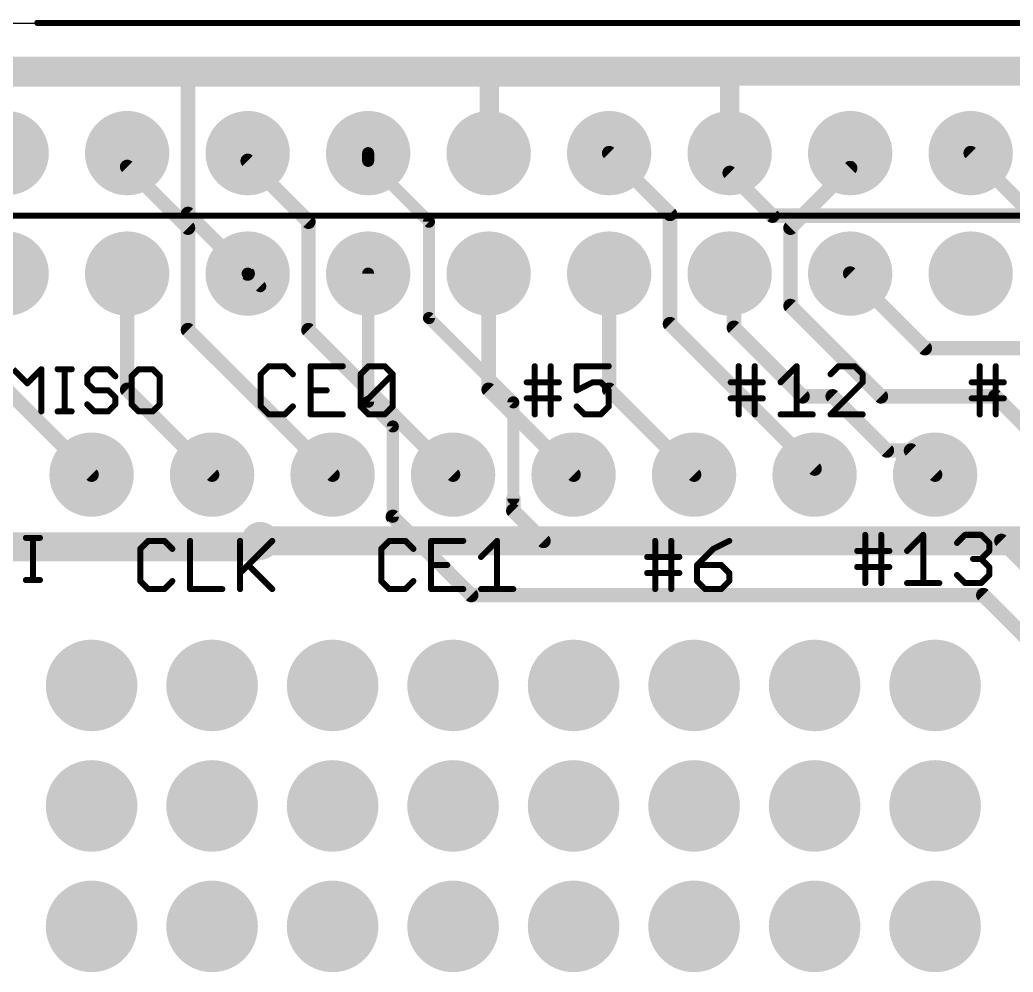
# Model space of a CAD drawing. Extents: x -5.3 to 82.2, y -21.4 to 68.5.
# Drawn here: x 34.05 to 54.98, y 35.23 to 55.31 of the extents above; entities that cross this region are included whole.
import ezdxf

# ---------------------------------------------------------------- set-up
doc = ezdxf.new("R2010")
doc.units = 0
for name, color, linetype in [('1', 12, 'CONTINUOUS'), ('16', 132, 'CONTINUOUS'), ('17', 110, 'CONTINUOUS'), ('18', 110, 'CONTINUOUS'), ('20', 40, 'CONTINUOUS'), ('21', 40, 'CONTINUOUS'), ('29', 253, 'CONTINUOUS'), ('47', 253, 'CONTINUOUS')]:
    doc.layers.add(name, color=color, linetype=linetype)

# ---------------------------------------------------------------- blocks, each defined once
blk = doc.blocks.new('ROUNDP')
at = {"const_width": 0.5}
blk.add_lwpolyline([(0, -0.25, 1), (0, 0.25, 1), (0, -0.25)], format="xyb", dxfattribs=at)
blk = doc.blocks.new('ROUNDV')
at = {"const_width": 0.5}
blk.add_lwpolyline([(0, -0.25, 1), (0, 0.25, 1), (0, -0.25)], format="xyb", dxfattribs=at)

msp = doc.modelspace()

# ---------------------------------------------------------------- linework, layer by layer
at = {"layer": '1'}
for points, const_width in [([(12.639, 54.229), (57.404, 54.229)], 0.6096), ([(36.31, 52.209), (36.31, 52.5)], 0.3048), ([(41.39, 52.336), (41.39, 52.5)], 0.254), ([(49.01, 52.5), (49.01, 52.082)], 0.3048), ([(37.592, 50.927), (36.31, 52.209)], 0.3048), ([(42.672, 51.054), (41.39, 52.336)], 0.254), ([(49.01, 52.082), (49.911, 51.181)], 0.3048), ([(49.911, 51.181), (55.409, 51.181)], 0.3048), ([(42.672, 49.022), (42.672, 51.054)], 0.254), ([(37.592, 48.768), (37.592, 50.927)], 0.3048), ([(36.31, 47.51), (36.31, 49.96)], 0.3048), ([(41.39, 47.256), (41.39, 49.96)], 0.254), ([(44.45, 47.244), (42.672, 49.022)], 0.254), ([(40.64, 45.72), (37.592, 48.768)], 0.3048), ([(35.56, 45.72), (33.77, 47.51)], 0.3048), ([(38.1, 45.72), (36.31, 47.51)], 0.3048), ([(41.91, 46.736), (41.39, 47.256)], 0.254), ([(44.45, 45.212), (44.45, 47.244)], 0.254), ([(41.91, 44.831), (41.91, 46.736)], 0.254), ([(44.45, 44.958), (44.45, 45.212)], 0.3048), ([(45.085, 44.323), (44.45, 44.958)], 0.3048), ([(43.561, 43.18), (41.91, 44.831)], 0.3048), ([(38.989, 44.196), (39.116, 44.323)], 0.6096), ([(38.989, 44.196), (29.21, 44.196)], 0.6096), ([(54.737, 44.323), (45.085, 44.323)], 0.3048), ([(56.642, 42.418), (54.737, 44.323)], 0.3048), ([(54.356, 43.18), (43.561, 43.18)], 0.3048), ([(56.007, 41.529), (54.356, 43.18)], 0.3048)]:
    msp.add_lwpolyline(points, dxfattribs=dict(at, const_width=const_width))
for points, const_width in [([(36.3862, 52.5, 1), (36.2338, 52.5)], 0.1524), ([(41.4535, 52.5, 1), (41.3265, 52.5)], 0.127), ([(49.0862, 52.5, 1), (48.9338, 52.5)], 0.1524), ([(36.3639, 52.2629, 1), (36.2561, 52.1551)], 0.1524), ([(41.4349, 52.3809, 1), (41.3451, 52.2911)], 0.127), ([(41.3265, 52.336, 1), (41.4535, 52.336)], 0.127), ([(36.2338, 52.209, 1), (36.3862, 52.209)], 0.1524), ([(49.0639, 52.1359, 1), (48.9561, 52.0281)], 0.1524), ([(48.9338, 52.082, 1), (49.0862, 52.082)], 0.1524), ([(49.911, 51.2572, 1), (49.911, 51.1048)], 0.1524), ([(49.8571, 51.1271, 1), (49.9649, 51.2349)], 0.1524), ([(42.7355, 51.054, 1), (42.6085, 51.054)], 0.127), ([(42.6271, 51.0091, 1), (42.7169, 51.0989)], 0.127), ([(37.6682, 50.927, 1), (37.5158, 50.927)], 0.1524), ([(37.5381, 50.8731, 1), (37.6459, 50.9809)], 0.1524), ([(36.3862, 49.96, 1), (36.2338, 49.96)], 0.1524), ([(41.4535, 49.96, 1), (41.3265, 49.96)], 0.127), ([(42.7169, 49.0669, 1), (42.6271, 48.9771)], 0.127), ([(42.6085, 49.022, 1), (42.7355, 49.022)], 0.127), ([(37.6459, 48.8219, 1), (37.5381, 48.7141)], 0.1524), ([(37.5158, 48.768, 1), (37.6682, 48.768)], 0.1524), ([(36.3639, 47.5639, 1), (36.2561, 47.4561)], 0.1524), ([(36.2338, 47.51, 1), (36.3862, 47.51)], 0.1524), ([(41.4349, 47.3009, 1), (41.3451, 47.2111)], 0.127), ([(41.3265, 47.256, 1), (41.4535, 47.256)], 0.127), ([(44.5135, 47.244, 1), (44.3865, 47.244)], 0.127), ([(44.4051, 47.1991, 1), (44.4949, 47.2889)], 0.127), ([(41.9735, 46.736, 1), (41.8465, 46.736)], 0.127), ([(41.8651, 46.6911, 1), (41.9549, 46.7809)], 0.127), ([(35.5061, 45.6661, 1), (35.6139, 45.7739)], 0.1524), ([(38.0461, 45.6661, 1), (38.1539, 45.7739)], 0.1524), ([(40.5861, 45.6661, 1), (40.6939, 45.7739)], 0.1524), ([(44.5262, 45.212, 1), (44.3738, 45.212)], 0.1524), ([(44.3865, 45.212, 1), (44.5135, 45.212)], 0.127), ([(44.5039, 45.0119, 1), (44.3961, 44.9041)], 0.1524), ([(44.3738, 44.958, 1), (44.5262, 44.958)], 0.1524), ([(41.9639, 44.8849, 1), (41.8561, 44.7771)], 0.1524), ([(41.8465, 44.831, 1), (41.9735, 44.831)], 0.127), ([(39.2238, 44.2152, 1), (39.0082, 44.4308)], 0.3048), ([(38.8812, 44.3038, 1), (39.0968, 44.0882)], 0.3048), ([(38.989, 44.0436, 1), (38.989, 44.3484)], 0.3048), ([(45.085, 44.3992, 1), (45.085, 44.2468)], 0.1524), ([(45.0311, 44.2691, 1), (45.1389, 44.3769)], 0.1524), ([(54.7909, 44.3769, 1), (54.6831, 44.2691)], 0.1524), ([(54.737, 44.2468, 1), (54.737, 44.3992)], 0.1524), ([(43.561, 43.2562, 1), (43.561, 43.1038)], 0.1524), ([(43.5071, 43.1261, 1), (43.6149, 43.2339)], 0.1524), ([(54.4099, 43.2339, 1), (54.3021, 43.1261)], 0.1524), ([(54.356, 43.1038, 1), (54.356, 43.2562)], 0.1524)]:
    msp.add_lwpolyline(points, format="xyb", dxfattribs=dict(at, const_width=const_width))
at = {"layer": '16'}
for points, const_width in [([(31.23, 54.102), (37.592, 54.102)], 0.4064), ([(37.592, 54.102), (43.942, 54.102)], 0.4064), ([(37.592, 51.218), (37.592, 54.102)], 0.3048), ([(49.01, 54.102), (43.942, 54.102)], 0.4064), ([(43.942, 54.102), (43.942, 52.5)], 0.4064), ([(49.01, 52.5), (49.01, 54.102)], 0.4064), ([(38.85, 52.5), (38.85, 52.336)], 0.3048), ([(43.942, 52.5), (43.93, 52.5)], 0.4064), ([(46.47, 52.5), (47.752, 51.218)], 0.3048), ([(51.55, 52.5), (51.55, 52.185)], 0.3048), ([(54.09, 52.5), (55.409, 51.181)], 0.3048), ([(38.85, 52.336), (40.132, 51.054)], 0.3048), ([(51.55, 52.185), (50.292, 50.927)], 0.3048), ([(38.85, 49.96), (37.592, 51.218)], 0.3048), ([(47.752, 51.218), (47.752, 48.895)], 0.3048), ([(40.132, 51.054), (40.132, 48.768)], 0.3048), ([(50.292, 50.927), (50.292, 49.276)], 0.3048), ([(38.85, 49.96), (39.116, 49.694)], 0.254), ([(43.93, 49.96), (43.93, 47.51)], 0.3048), ([(46.47, 49.96), (46.47, 47.51)], 0.3048), ([(49.01, 49.96), (49.1, 49.96)], 0.3048), ([(49.1, 49.96), (49.1, 48.817)], 0.3048), ([(51.55, 49.96), (53.123, 48.387)], 0.3048), ([(50.292, 49.276), (52.197, 47.371)], 0.3048), ([(47.752, 48.895), (50.8, 45.847)], 0.3048), ([(40.132, 48.768), (43.18, 45.72)], 0.3048), ([(49.1, 48.817), (50.546, 47.371)], 0.3048), ([(53.123, 48.387), (55.753, 48.387)], 0.3048), ([(43.93, 47.51), (45.72, 45.72)], 0.3048), ([(46.47, 47.51), (48.26, 45.72)], 0.3048), ([(50.546, 47.371), (51.181, 47.371)], 0.3048), ([(51.181, 47.371), (52.324, 46.228)], 0.3048), ([(52.197, 47.371), (54.61, 47.371)], 0.3048), ([(54.61, 47.371), (55.88, 46.101)], 0.3048), ([(52.324, 46.228), (52.832, 46.228)], 0.3048), ([(52.832, 46.228), (53.34, 45.72)], 0.3048), ([(50.8, 45.847), (50.8, 45.72)], 0.3048), ([(39.116, 44.323), (57.277, 44.323)], 0.6096)]:
    msp.add_lwpolyline(points, dxfattribs=dict(at, const_width=const_width))
for points, const_width in [([(37.592, 54.2036, 1), (37.592, 54.0004)], 0.2032), ([(37.6682, 54.102, 1), (37.5158, 54.102)], 0.1524), ([(37.592, 54.0004, 1), (37.592, 54.2036)], 0.2032), ([(43.942, 54.2036, 1), (43.942, 54.0004)], 0.2032), ([(44.0436, 54.102, 1), (43.8404, 54.102)], 0.2032), ([(43.942, 54.0004, 1), (43.942, 54.2036)], 0.2032), ([(49.1116, 54.102, 1), (48.9084, 54.102)], 0.2032), ([(49.01, 54.0004, 1), (49.01, 54.2036)], 0.2032), ([(38.9262, 52.5, 1), (38.7738, 52.5)], 0.1524), ([(43.93, 52.6016, 1), (43.93, 52.3984)], 0.2032), ([(43.8404, 52.5, 1), (44.0436, 52.5)], 0.2032), ([(43.942, 52.3984, 1), (43.942, 52.6016)], 0.2032), ([(46.5239, 52.5539, 1), (46.4161, 52.4461)], 0.1524), ([(48.9084, 52.5, 1), (49.1116, 52.5)], 0.2032), ([(51.6262, 52.5, 1), (51.4738, 52.5)], 0.1524), ([(54.1439, 52.5539, 1), (54.0361, 52.4461)], 0.1524), ([(38.9039, 52.3899, 1), (38.7961, 52.2821)], 0.1524), ([(38.7738, 52.336, 1), (38.9262, 52.336)], 0.1524), ([(51.4738, 52.185, 1), (51.6262, 52.185)], 0.1524), ([(51.6039, 52.1311, 1), (51.4961, 52.2389)], 0.1524), ([(37.6459, 51.2719, 1), (37.5381, 51.1641)], 0.1524), ([(47.8282, 51.218, 1), (47.6758, 51.218)], 0.1524), ([(47.6981, 51.1641, 1), (47.8059, 51.2719)], 0.1524), ([(37.5158, 51.218, 1), (37.6682, 51.218)], 0.1524), ([(40.2082, 51.054, 1), (40.0558, 51.054)], 0.1524), ([(40.0781, 51.0001, 1), (40.1859, 51.1079)], 0.1524), ([(50.3682, 50.927, 1), (50.2158, 50.927)], 0.1524), ([(50.2381, 50.9809, 1), (50.3459, 50.8731)], 0.1524), ([(38.7961, 49.9061, 1), (38.9039, 50.0139)], 0.1524), ([(38.8949, 50.0049, 1), (38.8051, 49.9151)], 0.127), ([(44.0062, 49.96, 1), (43.8538, 49.96)], 0.1524), ([(46.5462, 49.96, 1), (46.3938, 49.96)], 0.1524), ([(49.01, 50.0362, 1), (49.01, 49.8838)], 0.1524), ([(49.1762, 49.96, 1), (49.0238, 49.96)], 0.1524), ([(49.1, 49.8838, 1), (49.1, 50.0362)], 0.1524), ([(51.6039, 50.0139, 1), (51.4961, 49.9061)], 0.1524), ([(39.0711, 49.6491, 1), (39.1609, 49.7389)], 0.127), ([(50.3459, 49.3299, 1), (50.2381, 49.2221)], 0.1524), ([(50.2158, 49.276, 1), (50.3682, 49.276)], 0.1524), ([(47.8059, 48.9489, 1), (47.6981, 48.8411)], 0.1524), ([(40.1859, 48.8219, 1), (40.0781, 48.7141)], 0.1524), ([(40.0558, 48.768, 1), (40.2082, 48.768)], 0.1524), ([(47.6758, 48.895, 1), (47.8282, 48.895)], 0.1524), ([(49.1539, 48.8709, 1), (49.0461, 48.7631)], 0.1524), ([(49.0238, 48.817, 1), (49.1762, 48.817)], 0.1524), ([(53.123, 48.4632, 1), (53.123, 48.3108)], 0.1524), ([(53.0691, 48.3331, 1), (53.1769, 48.4409)], 0.1524), ([(43.9839, 47.5639, 1), (43.8761, 47.4561)], 0.1524), ([(43.8538, 47.51, 1), (44.0062, 47.51)], 0.1524), ([(46.5239, 47.5639, 1), (46.4161, 47.4561)], 0.1524), ([(46.3938, 47.51, 1), (46.5462, 47.51)], 0.1524), ([(50.546, 47.4472, 1), (50.546, 47.2948)], 0.1524), ([(50.4921, 47.3171, 1), (50.5999, 47.4249)], 0.1524), ([(51.2349, 47.4249, 1), (51.1271, 47.3171)], 0.1524), ([(51.181, 47.2948, 1), (51.181, 47.4472)], 0.1524), ([(52.197, 47.4472, 1), (52.197, 47.2948)], 0.1524), ([(52.1431, 47.3171, 1), (52.2509, 47.4249)], 0.1524), ([(54.6639, 47.4249, 1), (54.5561, 47.3171)], 0.1524), ([(54.61, 47.2948, 1), (54.61, 47.4472)], 0.1524), ([(52.324, 46.3042, 1), (52.324, 46.1518)], 0.1524), ([(52.2701, 46.1741, 1), (52.3779, 46.2819)], 0.1524), ([(52.8859, 46.2819, 1), (52.7781, 46.1741)], 0.1524), ([(52.832, 46.1518, 1), (52.832, 46.3042)], 0.1524), ([(50.8762, 45.847, 1), (50.7238, 45.847)], 0.1524), ([(50.7461, 45.7931, 1), (50.8539, 45.9009)], 0.1524), ([(43.1261, 45.6661, 1), (43.2339, 45.7739)], 0.1524), ([(45.6661, 45.6661, 1), (45.7739, 45.7739)], 0.1524), ([(48.2061, 45.6661, 1), (48.3139, 45.7739)], 0.1524), ([(50.7238, 45.72, 1), (50.8762, 45.72)], 0.1524), ([(53.2861, 45.6661, 1), (53.3939, 45.7739)], 0.1524), ([(39.116, 44.4754, 1), (39.116, 44.1706)], 0.3048)]:
    msp.add_lwpolyline(points, format="xyb", dxfattribs=dict(at, const_width=const_width))
at = {"layer": '20'}
msp.add_line((62, 55.23), (3, 55.23), dxfattribs=at)
at = {"layer": '21', "const_width": 0.127}
for points in [[(33.9084, 47.9433), (34.205, 47.6467)], [(34.205, 47.6467), (34.5016, 47.9433)], [(34.5016, 47.9433), (34.5016, 47.0535)], [(34.8439, 47.9433), (35.1405, 47.9433)], [(34.9922, 47.0535), (34.9922, 47.9433)], [(35.6159, 47.9433), (35.4676, 47.795)], [(35.9125, 47.9433), (35.6159, 47.9433)], [(36.0607, 47.795), (35.9125, 47.9433)], [(36.5514, 47.9433), (36.4031, 47.795)], [(36.848, 47.9433), (36.5514, 47.9433)], [(36.9963, 47.795), (36.848, 47.9433)], [(39.2943, 48.0069), (39.1248, 47.8374)], [(39.6332, 48.0069), (39.2943, 48.0069)], [(39.8027, 47.8374), (39.6332, 48.0069)], [(40.8552, 48.0069), (40.1773, 48.0069)], [(40.1773, 48.0069), (40.1773, 46.99)], [(41.2297, 47.8374), (41.3992, 48.0069)], [(41.3992, 48.0069), (41.7382, 48.0069)], [(41.7382, 48.0069), (41.9076, 47.8374)], [(44.9005, 46.99), (44.9005, 48.0069)], [(45.2395, 48.0069), (45.2395, 46.99)], [(46.4614, 48.0069), (45.7835, 48.0069)], [(45.7835, 48.0069), (45.7835, 47.4984)], [(49.2003, 46.99), (49.2003, 48.0069)], [(49.5392, 48.0069), (49.5392, 46.99)], [(50.0833, 47.6679), (50.4222, 48.0069)], [(50.4222, 48.0069), (50.4222, 46.99)], [(51.3052, 48.0069), (51.1357, 47.8374)], [(51.6442, 48.0069), (51.3052, 48.0069)], [(51.8136, 47.8374), (51.6442, 48.0069)], [(54.2803, 46.99), (54.2803, 48.0069)], [(54.6192, 48.0069), (54.6192, 46.99)], [(35.4676, 47.795), (35.4676, 47.6467)], [(36.4031, 47.795), (36.4031, 47.2018)], [(36.9963, 47.2018), (36.9963, 47.795)], [(39.1248, 47.8374), (39.1248, 47.1595)], [(41.2297, 47.1595), (41.2297, 47.8374)], [(41.2297, 47.1595), (41.9076, 47.8374)], [(41.9076, 47.8374), (41.9076, 47.1595)], [(51.8136, 47.6679), (51.8136, 47.8374)], [(35.4676, 47.6467), (35.6159, 47.4984)], [(35.6159, 47.4984), (35.9125, 47.4984)], [(35.9125, 47.4984), (36.0607, 47.3501)], [(40.1773, 47.4984), (40.5162, 47.4984)], [(44.731, 47.6679), (45.2395, 47.6679)], [(45.2395, 47.6679), (45.409, 47.6679)], [(45.7835, 47.4984), (46.1225, 47.6679)], [(46.1225, 47.6679), (46.2919, 47.6679)], [(46.2919, 47.6679), (46.4614, 47.4984)], [(46.4614, 47.4984), (46.4614, 47.1595)], [(49.0308, 47.6679), (49.5392, 47.6679)], [(49.5392, 47.6679), (49.7087, 47.6679)], [(51.1357, 46.99), (51.8136, 47.6679)], [(54.1108, 47.6679), (54.6192, 47.6679)], [(54.6192, 47.6679), (54.7887, 47.6679)], [(36.0607, 47.3501), (36.0607, 47.2018)], [(44.731, 47.329), (45.409, 47.329)], [(49.0308, 47.329), (49.7087, 47.329)], [(54.1108, 47.329), (54.7887, 47.329)], [(34.8439, 47.0535), (35.1405, 47.0535)], [(35.6159, 47.0535), (35.4676, 47.2018)], [(35.9125, 47.0535), (35.6159, 47.0535)], [(36.0607, 47.2018), (35.9125, 47.0535)], [(36.4031, 47.2018), (36.5514, 47.0535)], [(36.5514, 47.0535), (36.848, 47.0535)], [(36.848, 47.0535), (36.9963, 47.2018)], [(39.1248, 47.1595), (39.2943, 46.99)], [(39.6332, 46.99), (39.8027, 47.1595)], [(41.3992, 46.99), (41.2297, 47.1595)], [(41.9076, 47.1595), (41.7382, 46.99)], [(45.953, 46.99), (45.7835, 47.1595)], [(46.4614, 47.1595), (46.2919, 46.99)], [(39.2943, 46.99), (39.6332, 46.99)], [(40.1773, 46.99), (40.8552, 46.99)], [(41.7382, 46.99), (41.3992, 46.99)], [(46.2919, 46.99), (45.953, 46.99)], [(50.0833, 46.99), (50.7612, 46.99)], [(51.8136, 46.99), (51.1357, 46.99)], [(34.1749, 44.3873), (34.4715, 44.3873)], [(34.3232, 43.4975), (34.3232, 44.3873)], [(36.7543, 44.3239), (36.5848, 44.1544)], [(37.0932, 44.3239), (36.7543, 44.3239)], [(37.2627, 44.1544), (37.0932, 44.3239)], [(37.6373, 44.3239), (37.6373, 43.307)], [(38.6897, 44.3239), (38.6897, 43.307)], [(38.6897, 43.646), (39.3676, 44.3239)], [(41.8343, 44.3239), (41.6648, 44.1544)], [(42.1732, 44.3239), (41.8343, 44.3239)], [(42.3427, 44.1544), (42.1732, 44.3239)], [(43.3952, 44.3239), (42.7173, 44.3239)], [(42.7173, 44.3239), (42.7173, 43.307)], [(43.7697, 43.9849), (44.1087, 44.3239)], [(44.1087, 44.3239), (44.1087, 43.307)], [(47.4405, 43.307), (47.4405, 44.3239)], [(47.7795, 44.3239), (47.7795, 43.307)], [(49.0014, 44.3239), (48.6625, 44.1544)], [(51.8673, 43.434), (51.8673, 44.4509)], [(52.2062, 44.4509), (52.2062, 43.434)], [(52.7503, 44.1119), (53.0892, 44.4509)], [(53.0892, 44.4509), (53.0892, 43.434)], [(53.8027, 44.2814), (53.9722, 44.4509)], [(53.9722, 44.4509), (54.3112, 44.4509)], [(54.3112, 44.4509), (54.4806, 44.2814)], [(36.5848, 44.1544), (36.5848, 43.4765)], [(41.6648, 44.1544), (41.6648, 43.4765)], [(48.6625, 44.1544), (48.3235, 43.8154)], [(54.4806, 44.2814), (54.4806, 44.1119)], [(47.271, 43.9849), (47.7795, 43.9849)], [(47.7795, 43.9849), (47.949, 43.9849)], [(51.6978, 44.1119), (52.2062, 44.1119)], [(52.2062, 44.1119), (52.3757, 44.1119)], [(54.3112, 43.9424), (54.1417, 43.9424)], [(54.4806, 44.1119), (54.3112, 43.9424)], [(54.3112, 43.9424), (54.4806, 43.773)], [(38.8592, 43.8154), (39.3676, 43.307)], [(42.7173, 43.8154), (43.0562, 43.8154)], [(48.3235, 43.8154), (48.3235, 43.4765)], [(48.8319, 43.8154), (48.3235, 43.8154)], [(49.0014, 43.646), (48.8319, 43.8154)], [(51.6978, 43.773), (52.3757, 43.773)], [(54.4806, 43.773), (54.4806, 43.6035)], [(34.1749, 43.4975), (34.4715, 43.4975)], [(47.271, 43.646), (47.949, 43.646)], [(49.0014, 43.4765), (49.0014, 43.646)], [(53.9722, 43.434), (53.8027, 43.6035)], [(54.4806, 43.6035), (54.3112, 43.434)], [(36.5848, 43.4765), (36.7543, 43.307)], [(36.7543, 43.307), (37.0932, 43.307)], [(37.0932, 43.307), (37.2627, 43.4765)], [(37.6373, 43.307), (38.3152, 43.307)], [(41.6648, 43.4765), (41.8343, 43.307)], [(41.8343, 43.307), (42.1732, 43.307)], [(42.1732, 43.307), (42.3427, 43.4765)], [(42.7173, 43.307), (43.3952, 43.307)], [(43.7697, 43.307), (44.4476, 43.307)], [(48.3235, 43.4765), (48.493, 43.307)], [(48.493, 43.307), (48.8319, 43.307)], [(48.8319, 43.307), (49.0014, 43.4765)], [(52.7503, 43.434), (53.4282, 43.434)], [(54.3112, 43.434), (53.9722, 43.434)]]:
    msp.add_lwpolyline(points, dxfattribs=at)
at = {"layer": '21', "const_width": 0.0635}
for points in [[(34.5333, 47.9433, 1), (34.4698, 47.9433)], [(34.524, 47.9208, 1), (34.4791, 47.9657)], [(34.8439, 47.975, 1), (34.8439, 47.9115)], [(35.0239, 47.9433, 1), (34.9604, 47.9433)], [(35.1405, 47.9115, 1), (35.1405, 47.975)], [(35.6159, 47.975, 1), (35.6159, 47.9115)], [(35.6383, 47.9208, 1), (35.5934, 47.9657)], [(35.9349, 47.9657, 1), (35.89, 47.9208)], [(35.9125, 47.9115, 1), (35.9125, 47.975)], [(36.5514, 47.975, 1), (36.5514, 47.9115)], [(36.5738, 47.9208, 1), (36.5289, 47.9657)], [(36.8704, 47.9657, 1), (36.8255, 47.9208)], [(36.848, 47.9115, 1), (36.848, 47.975)], [(39.2943, 48.0386, 1), (39.2943, 47.9751)], [(39.3167, 47.9844, 1), (39.2718, 48.0293)], [(39.6557, 48.0293, 1), (39.6108, 47.9844)], [(39.6332, 47.9751, 1), (39.6332, 48.0386)], [(40.209, 48.0069, 1), (40.1455, 48.0069)], [(40.1773, 48.0386, 1), (40.1773, 47.9751)], [(40.8552, 47.9751, 1), (40.8552, 48.0386)], [(41.3992, 48.0386, 1), (41.3992, 47.9751)], [(41.4217, 47.9844, 1), (41.3768, 48.0293)], [(41.7606, 48.0293, 1), (41.7157, 47.9844)], [(41.7382, 47.9751, 1), (41.7382, 48.0386)], [(44.9323, 48.0069, 1), (44.8688, 48.0069)], [(45.2712, 48.0069, 1), (45.2077, 48.0069)], [(45.7835, 48.0386, 1), (45.7835, 47.9751)], [(45.8153, 48.0069, 1), (45.7518, 48.0069)], [(46.4614, 47.9751, 1), (46.4614, 48.0386)], [(49.232, 48.0069, 1), (49.1685, 48.0069)], [(49.571, 48.0069, 1), (49.5075, 48.0069)], [(50.454, 48.0069, 1), (50.3905, 48.0069)], [(50.4447, 47.9844, 1), (50.3998, 48.0293)], [(51.3052, 48.0386, 1), (51.3052, 47.9751)], [(51.3277, 47.9844, 1), (51.2828, 48.0293)], [(51.6666, 48.0293, 1), (51.6217, 47.9844)], [(51.6442, 47.9751, 1), (51.6442, 48.0386)], [(54.312, 48.0069, 1), (54.2485, 48.0069)], [(54.651, 48.0069, 1), (54.5875, 48.0069)], [(35.4993, 47.795, 1), (35.4358, 47.795)], [(35.4451, 47.8174, 1), (35.49, 47.7725)], [(36.0383, 47.7725, 1), (36.0832, 47.8174)], [(36.4348, 47.795, 1), (36.3713, 47.795)], [(36.3806, 47.8174, 1), (36.4255, 47.7725)], [(37.028, 47.795, 1), (36.9645, 47.795)], [(36.9738, 47.7725, 1), (37.0187, 47.8174)], [(39.1566, 47.8374, 1), (39.0931, 47.8374)], [(39.1024, 47.8598, 1), (39.1473, 47.8149)], [(39.7803, 47.8149, 1), (39.8252, 47.8598)], [(41.2615, 47.8374, 1), (41.198, 47.8374)], [(41.2073, 47.8598, 1), (41.2522, 47.8149)], [(41.9394, 47.8374, 1), (41.8759, 47.8374)], [(41.9301, 47.8149, 1), (41.8852, 47.8598)], [(41.8852, 47.8149, 1), (41.9301, 47.8598)], [(51.1133, 47.8598, 1), (51.1582, 47.8149)], [(51.8454, 47.8374, 1), (51.7819, 47.8374)], [(51.7912, 47.8149, 1), (51.8361, 47.8598)], [(34.1825, 47.6691, 1), (34.2274, 47.6242)], [(34.1825, 47.6242, 1), (34.2274, 47.6691)], [(35.4358, 47.6467, 1), (35.4993, 47.6467)], [(35.49, 47.6691, 1), (35.4451, 47.6242)], [(35.6159, 47.5301, 1), (35.6159, 47.4666)], [(35.5934, 47.4759, 1), (35.6383, 47.5208)], [(35.9349, 47.5208, 1), (35.89, 47.4759)], [(35.9125, 47.4666, 1), (35.9125, 47.5301)], [(40.1773, 47.5302, 1), (40.1773, 47.4667)], [(40.5162, 47.4667, 1), (40.5162, 47.5302)], [(44.731, 47.6997, 1), (44.731, 47.6362)], [(45.2395, 47.6997, 1), (45.2395, 47.6362)], [(45.2395, 47.6362, 1), (45.2395, 47.6997)], [(45.409, 47.6362, 1), (45.409, 47.6997)], [(45.7693, 47.5268, 1), (45.7977, 47.47)], [(45.7518, 47.4984, 1), (45.8153, 47.4984)], [(46.1225, 47.6997, 1), (46.1225, 47.6362)], [(46.1367, 47.6395, 1), (46.1083, 47.6963)], [(46.3144, 47.6904, 1), (46.2695, 47.6455)], [(46.2919, 47.6362, 1), (46.2919, 47.6997)], [(46.4932, 47.4984, 1), (46.4297, 47.4984)], [(46.439, 47.476, 1), (46.4839, 47.5209)], [(49.0308, 47.6997, 1), (49.0308, 47.6362)], [(49.5392, 47.6997, 1), (49.5392, 47.6362)], [(49.5392, 47.6362, 1), (49.5392, 47.6997)], [(49.7087, 47.6362, 1), (49.7087, 47.6997)], [(50.0608, 47.6904, 1), (50.1057, 47.6455)], [(51.7819, 47.6679, 1), (51.8454, 47.6679)], [(51.8361, 47.6455, 1), (51.7912, 47.6904)], [(54.1108, 47.6997, 1), (54.1108, 47.6362)], [(54.6192, 47.6997, 1), (54.6192, 47.6362)], [(54.6192, 47.6362, 1), (54.6192, 47.6997)], [(54.7887, 47.6362, 1), (54.7887, 47.6997)], [(36.0925, 47.3501, 1), (36.029, 47.3501)], [(36.0383, 47.3276, 1), (36.0832, 47.3725)], [(44.731, 47.3607, 1), (44.731, 47.2972)], [(45.409, 47.2972, 1), (45.409, 47.3607)], [(49.0308, 47.3607, 1), (49.0308, 47.2972)], [(49.7087, 47.2972, 1), (49.7087, 47.3607)], [(54.1108, 47.3607, 1), (54.1108, 47.2972)], [(54.7887, 47.2972, 1), (54.7887, 47.3607)], [(34.8439, 47.0853, 1), (34.8439, 47.0217)], [(35.1405, 47.0217, 1), (35.1405, 47.0853)], [(35.49, 47.2242, 1), (35.4451, 47.1793)], [(35.6159, 47.0853, 1), (35.6159, 47.0217)], [(35.5934, 47.031, 1), (35.6383, 47.076)], [(35.89, 47.076, 1), (35.9349, 47.031)], [(35.9125, 47.0217, 1), (35.9125, 47.0853)], [(36.029, 47.2018, 1), (36.0925, 47.2018)], [(36.0832, 47.1793, 1), (36.0383, 47.2242)], [(36.3713, 47.2018, 1), (36.4348, 47.2018)], [(36.4255, 47.2242, 1), (36.3806, 47.1793)], [(36.5514, 47.0853, 1), (36.5514, 47.0217)], [(36.5289, 47.031, 1), (36.5738, 47.076)], [(36.8255, 47.076, 1), (36.8704, 47.031)], [(36.848, 47.0217, 1), (36.848, 47.0853)], [(36.9645, 47.2018, 1), (37.028, 47.2018)], [(37.0187, 47.1793, 1), (36.9738, 47.2242)], [(39.0931, 47.1595, 1), (39.1566, 47.1595)], [(39.1473, 47.1819, 1), (39.1024, 47.137)], [(39.8252, 47.137, 1), (39.7803, 47.1819)], [(41.198, 47.1595, 1), (41.2615, 47.1595)], [(41.2522, 47.1819, 1), (41.2073, 47.137)], [(41.2073, 47.1819, 1), (41.2522, 47.137)], [(41.8759, 47.1595, 1), (41.9394, 47.1595)], [(41.9301, 47.137, 1), (41.8852, 47.1819)], [(45.806, 47.1819, 1), (45.761, 47.137)], [(46.4297, 47.1595, 1), (46.4932, 47.1595)], [(46.4839, 47.137, 1), (46.439, 47.1819)], [(34.4698, 47.0535, 1), (34.5333, 47.0535)], [(34.9604, 47.0535, 1), (35.0239, 47.0535)], [(39.2943, 47.0218, 1), (39.2943, 46.9582)], [(39.2718, 46.9675, 1), (39.3167, 47.0125)], [(39.6108, 47.0125, 1), (39.6557, 46.9675)], [(39.6332, 46.9582, 1), (39.6332, 47.0218)], [(40.1773, 47.0218, 1), (40.1773, 46.9582)], [(40.1455, 46.99, 1), (40.209, 46.99)], [(40.8552, 46.9582, 1), (40.8552, 47.0218)], [(41.3992, 47.0218, 1), (41.3992, 46.9582)], [(41.3768, 46.9675, 1), (41.4217, 47.0125)], [(41.7157, 47.0125, 1), (41.7606, 46.9675)], [(41.7382, 46.9582, 1), (41.7382, 47.0218)], [(44.8688, 46.99, 1), (44.9323, 46.99)], [(45.2077, 46.99, 1), (45.2712, 46.99)], [(45.953, 47.0218, 1), (45.953, 46.9582)], [(45.9305, 46.9675, 1), (45.9754, 47.0125)], [(46.2695, 47.0125, 1), (46.3144, 46.9675)], [(46.2919, 46.9582, 1), (46.2919, 47.0218)], [(49.1685, 46.99, 1), (49.232, 46.99)], [(49.5075, 46.99, 1), (49.571, 46.99)], [(50.0833, 47.0218, 1), (50.0833, 46.9582)], [(50.3905, 46.99, 1), (50.454, 46.99)], [(50.7612, 46.9582, 1), (50.7612, 47.0218)], [(51.1357, 47.0218, 1), (51.1357, 46.9582)], [(51.1133, 47.0125, 1), (51.1582, 46.9675)], [(51.8136, 46.9582, 1), (51.8136, 47.0218)], [(54.2485, 46.99, 1), (54.312, 46.99)], [(54.5875, 46.99, 1), (54.651, 46.99)], [(34.1749, 44.419, 1), (34.1749, 44.3555)], [(34.355, 44.3873, 1), (34.2915, 44.3873)], [(34.4715, 44.3555, 1), (34.4715, 44.419)], [(36.7543, 44.3556, 1), (36.7543, 44.2921)], [(36.7767, 44.3014, 1), (36.7318, 44.3463)], [(37.1157, 44.3463, 1), (37.0708, 44.3014)], [(37.0932, 44.2921, 1), (37.0932, 44.3556)], [(37.669, 44.3239, 1), (37.6055, 44.3239)], [(38.7215, 44.3239, 1), (38.658, 44.3239)], [(39.3901, 44.3014, 1), (39.3452, 44.3463)], [(41.8343, 44.3556, 1), (41.8343, 44.2921)], [(41.8567, 44.3014, 1), (41.8118, 44.3463)], [(42.1957, 44.3463, 1), (42.1508, 44.3014)], [(42.1732, 44.2921, 1), (42.1732, 44.3556)], [(42.749, 44.3239, 1), (42.6855, 44.3239)], [(42.7173, 44.3556, 1), (42.7173, 44.2921)], [(43.3952, 44.2921, 1), (43.3952, 44.3556)], [(44.1404, 44.3239, 1), (44.0769, 44.3239)], [(44.1311, 44.3014, 1), (44.0862, 44.3463)], [(47.4723, 44.3239, 1), (47.4088, 44.3239)], [(47.8112, 44.3239, 1), (47.7477, 44.3239)], [(49.0156, 44.2955, 1), (48.9872, 44.3523)], [(51.899, 44.4509, 1), (51.8355, 44.4509)], [(52.238, 44.4509, 1), (52.1745, 44.4509)], [(53.121, 44.4509, 1), (53.0575, 44.4509)], [(53.1117, 44.4284, 1), (53.0668, 44.4733)], [(53.9722, 44.4826, 1), (53.9722, 44.4191)], [(53.9947, 44.4284, 1), (53.9498, 44.4733)], [(54.3336, 44.4733, 1), (54.2887, 44.4284)], [(54.3112, 44.4191, 1), (54.3112, 44.4826)], [(36.6166, 44.1544, 1), (36.5531, 44.1544)], [(36.5624, 44.1768, 1), (36.6073, 44.1319)], [(37.2403, 44.1319, 1), (37.2852, 44.1768)], [(41.6966, 44.1544, 1), (41.6331, 44.1544)], [(41.6424, 44.1768, 1), (41.6873, 44.1319)], [(42.3203, 44.1319, 1), (42.3652, 44.1768)], [(48.6483, 44.1828, 1), (48.6767, 44.126)], [(48.6849, 44.1319, 1), (48.64, 44.1768)], [(53.7803, 44.3038, 1), (53.8252, 44.2589)], [(54.5124, 44.2814, 1), (54.4489, 44.2814)], [(54.4582, 44.2589, 1), (54.5031, 44.3038)], [(43.7473, 44.0074, 1), (43.7922, 43.9625)], [(47.271, 44.0167, 1), (47.271, 43.9532)], [(47.7795, 44.0167, 1), (47.7795, 43.9532)], [(47.7795, 43.9532, 1), (47.7795, 44.0167)], [(47.949, 43.9532, 1), (47.949, 44.0167)], [(51.6978, 44.1437, 1), (51.6978, 44.0802)], [(52.2062, 44.1437, 1), (52.2062, 44.0802)], [(52.2062, 44.0802, 1), (52.2062, 44.1437)], [(52.3757, 44.0802, 1), (52.3757, 44.1437)], [(52.7278, 44.1344, 1), (52.7727, 44.0895)], [(54.1417, 43.9742, 1), (54.1417, 43.9107)], [(54.3336, 43.9649, 1), (54.2887, 43.92)], [(54.2887, 43.9649, 1), (54.3336, 43.92)], [(54.3112, 43.9107, 1), (54.3112, 43.9742)], [(54.4489, 44.1119, 1), (54.5124, 44.1119)], [(54.5031, 44.0895, 1), (54.4582, 44.1344)], [(38.8817, 43.8379, 1), (38.8368, 43.793)], [(42.7173, 43.8472, 1), (42.7173, 43.7837)], [(43.0562, 43.7837, 1), (43.0562, 43.8472)], [(48.3235, 43.8472, 1), (48.3235, 43.7837)], [(48.3553, 43.8154, 1), (48.2918, 43.8154)], [(48.301, 43.8379, 1), (48.346, 43.793)], [(48.8544, 43.8379, 1), (48.8095, 43.793)], [(48.8319, 43.7837, 1), (48.8319, 43.8472)], [(51.6978, 43.8047, 1), (51.6978, 43.7412)], [(52.3757, 43.7412, 1), (52.3757, 43.8047)], [(54.5124, 43.773, 1), (54.4489, 43.773)], [(54.4582, 43.7505, 1), (54.5031, 43.7954)], [(34.1749, 43.5293, 1), (34.1749, 43.4657)], [(34.4715, 43.4657, 1), (34.4715, 43.5293)], [(38.6673, 43.6684, 1), (38.7122, 43.6235)], [(47.271, 43.6777, 1), (47.271, 43.6142)], [(47.949, 43.6142, 1), (47.949, 43.6777)], [(49.0332, 43.646, 1), (48.9697, 43.646)], [(48.979, 43.6235, 1), (49.0239, 43.6684)], [(53.8252, 43.6259, 1), (53.7803, 43.581)], [(54.4489, 43.6035, 1), (54.5124, 43.6035)], [(54.5031, 43.581, 1), (54.4582, 43.6259)], [(34.2915, 43.4975, 1), (34.355, 43.4975)], [(36.5531, 43.4765, 1), (36.6166, 43.4765)], [(36.6073, 43.4989, 1), (36.5624, 43.454)], [(36.7543, 43.3388, 1), (36.7543, 43.2752)], [(36.7318, 43.2845, 1), (36.7767, 43.3295)], [(37.0708, 43.3295, 1), (37.1157, 43.2845)], [(37.0932, 43.2752, 1), (37.0932, 43.3388)], [(37.2852, 43.454, 1), (37.2403, 43.4989)], [(37.6373, 43.3388, 1), (37.6373, 43.2752)], [(38.3152, 43.2752, 1), (38.3152, 43.3388)], [(39.3452, 43.2845, 1), (39.3901, 43.3295)], [(41.6331, 43.4765, 1), (41.6966, 43.4765)], [(41.6873, 43.4989, 1), (41.6424, 43.454)], [(41.8343, 43.3388, 1), (41.8343, 43.2752)], [(41.8118, 43.2845, 1), (41.8567, 43.3295)], [(42.1508, 43.3295, 1), (42.1957, 43.2845)], [(42.1732, 43.2752, 1), (42.1732, 43.3388)], [(42.3652, 43.454, 1), (42.3203, 43.4989)], [(42.7173, 43.3388, 1), (42.7173, 43.2752)], [(43.3952, 43.2752, 1), (43.3952, 43.3388)], [(43.7697, 43.3388, 1), (43.7697, 43.2752)], [(44.4476, 43.2752, 1), (44.4476, 43.3388)], [(48.346, 43.4989, 1), (48.301, 43.454)], [(48.2918, 43.4765, 1), (48.3553, 43.4765)], [(48.493, 43.3388, 1), (48.493, 43.2752)], [(48.4705, 43.2845, 1), (48.5154, 43.3295)], [(48.8095, 43.3295, 1), (48.8544, 43.2845)], [(48.8319, 43.2752, 1), (48.8319, 43.3388)], [(48.9697, 43.4765, 1), (49.0332, 43.4765)], [(49.0239, 43.454, 1), (48.979, 43.4989)], [(51.8355, 43.434, 1), (51.899, 43.434)], [(52.1745, 43.434, 1), (52.238, 43.434)], [(52.7503, 43.4658, 1), (52.7503, 43.4023)], [(53.0575, 43.434, 1), (53.121, 43.434)], [(53.4282, 43.4023, 1), (53.4282, 43.4658)], [(53.9722, 43.4658, 1), (53.9722, 43.4023)], [(53.9498, 43.4115, 1), (53.9947, 43.4565)], [(54.2887, 43.4565, 1), (54.3336, 43.4115)], [(54.3112, 43.4023, 1), (54.3112, 43.4658)], [(37.6055, 43.307, 1), (37.669, 43.307)], [(38.658, 43.307, 1), (38.7215, 43.307)], [(42.6855, 43.307, 1), (42.749, 43.307)], [(44.0769, 43.307, 1), (44.1404, 43.307)], [(47.4088, 43.307, 1), (47.4723, 43.307)], [(47.7477, 43.307, 1), (47.8112, 43.307)]]:
    msp.add_lwpolyline(points, format="xyb", dxfattribs=at)
at = {"layer": '47', "const_width": 0.13}
for points in [[(34.417, 55.245), (82.087, 55.245)], [(3.429, 51.181), (73.07, 51.181)]]:
    msp.add_lwpolyline(points, dxfattribs=at)
at = {"layer": '47', "const_width": 0.065}
msp.add_lwpolyline([(34.417, 55.2775, 1), (34.417, 55.2125)], format="xyb", dxfattribs=at)

# ---------------------------------------------------------------- block references
at = {"layer": '17', "xscale": 1.6764, "yscale": 1.6764}
for p in [(33.77, 52.5), (33.77, 52.5), (36.31, 52.5), (36.31, 52.5), (38.85, 52.5), (38.85, 52.5), (41.39, 52.5), (41.39, 52.5), (43.93, 52.5), (43.93, 52.5), (46.47, 52.5), (46.47, 52.5), (49.01, 52.5), (49.01, 52.5), (51.55, 52.5), (51.55, 52.5), (54.09, 52.5), (54.09, 52.5), (33.77, 49.96), (33.77, 49.96), (36.31, 49.96), (36.31, 49.96), (38.85, 49.96), (38.85, 49.96), (41.39, 49.96), (41.39, 49.96), (43.93, 49.96), (43.93, 49.96), (46.47, 49.96), (46.47, 49.96), (49.01, 49.96), (49.01, 49.96), (51.55, 49.96), (51.55, 49.96), (54.09, 49.96), (54.09, 49.96)]:
    msp.add_blockref('ROUNDP', p, dxfattribs=at)
at = {"layer": '17', "xscale": 1.6764, "yscale": 1.6764, "rotation": 90}
for p in [(35.56, 45.72), (35.56, 45.72), (38.1, 45.72), (38.1, 45.72), (40.64, 45.72), (40.64, 45.72), (43.18, 45.72), (43.18, 45.72), (45.72, 45.72), (45.72, 45.72), (48.26, 45.72), (48.26, 45.72), (50.8, 45.72), (50.8, 45.72), (53.34, 45.72), (53.34, 45.72)]:
    msp.add_blockref('ROUNDP', p, dxfattribs=at)
at = {"layer": '18'}
for p, xscale, yscale in [((39.116, 44.323), 0.8001, 0.8001), ((39.116, 44.323), 0.8001, 0.8001), ((35.56, 41.275), 1.9304, 1.9304), ((35.56, 41.275), 1.9304, 1.9304), ((38.1, 41.275), 1.9304, 1.9304), ((38.1, 41.275), 1.9304, 1.9304), ((40.64, 41.275), 1.9304, 1.9304), ((40.64, 41.275), 1.9304, 1.9304), ((43.18, 41.275), 1.9304, 1.9304), ((43.18, 41.275), 1.9304, 1.9304), ((45.72, 41.275), 1.9304, 1.9304), ((45.72, 41.275), 1.9304, 1.9304), ((48.26, 41.275), 1.9304, 1.9304), ((48.26, 41.275), 1.9304, 1.9304), ((50.8, 41.275), 1.9304, 1.9304), ((50.8, 41.275), 1.9304, 1.9304), ((53.34, 41.275), 1.9304, 1.9304), ((53.34, 41.275), 1.9304, 1.9304), ((35.56, 38.735), 1.9304, 1.9304), ((35.56, 38.735), 1.9304, 1.9304), ((38.1, 38.735), 1.9304, 1.9304), ((38.1, 38.735), 1.9304, 1.9304), ((40.64, 38.735), 1.9304, 1.9304), ((40.64, 38.735), 1.9304, 1.9304), ((43.18, 38.735), 1.9304, 1.9304), ((43.18, 38.735), 1.9304, 1.9304), ((45.72, 38.735), 1.9304, 1.9304), ((45.72, 38.735), 1.9304, 1.9304), ((48.26, 38.735), 1.9304, 1.9304), ((48.26, 38.735), 1.9304, 1.9304), ((50.8, 38.735), 1.9304, 1.9304), ((50.8, 38.735), 1.9304, 1.9304), ((53.34, 38.735), 1.9304, 1.9304), ((53.34, 38.735), 1.9304, 1.9304), ((35.56, 36.195), 1.9304, 1.9304), ((35.56, 36.195), 1.9304, 1.9304), ((38.1, 36.195), 1.9304, 1.9304), ((38.1, 36.195), 1.9304, 1.9304), ((40.64, 36.195), 1.9304, 1.9304), ((40.64, 36.195), 1.9304, 1.9304), ((43.18, 36.195), 1.9304, 1.9304), ((43.18, 36.195), 1.9304, 1.9304), ((45.72, 36.195), 1.9304, 1.9304), ((45.72, 36.195), 1.9304, 1.9304), ((48.26, 36.195), 1.9304, 1.9304), ((48.26, 36.195), 1.9304, 1.9304), ((50.8, 36.195), 1.9304, 1.9304), ((50.8, 36.195), 1.9304, 1.9304), ((53.34, 36.195), 1.9304, 1.9304), ((53.34, 36.195), 1.9304, 1.9304)]:
    msp.add_blockref('ROUNDV', p, dxfattribs=dict(at, xscale=xscale, yscale=yscale))
at = {"layer": '29', "xscale": 1.778, "yscale": 1.778}
for p in [(33.77, 52.5), (36.31, 52.5), (38.85, 52.5), (41.39, 52.5), (43.93, 52.5), (46.47, 52.5), (49.01, 52.5), (51.55, 52.5), (54.09, 52.5), (33.77, 49.96), (36.31, 49.96), (38.85, 49.96), (41.39, 49.96), (43.93, 49.96), (46.47, 49.96), (49.01, 49.96), (51.55, 49.96), (54.09, 49.96)]:
    msp.add_blockref('ROUNDP', p, dxfattribs=at)
at = {"layer": '29', "xscale": 1.778, "yscale": 1.778, "rotation": 90}
for p in [(35.56, 45.72), (38.1, 45.72), (40.64, 45.72), (43.18, 45.72), (45.72, 45.72), (48.26, 45.72), (50.8, 45.72), (53.34, 45.72)]:
    msp.add_blockref('ROUNDP', p, dxfattribs=at)

doc.saveas('drawing.dxf')
